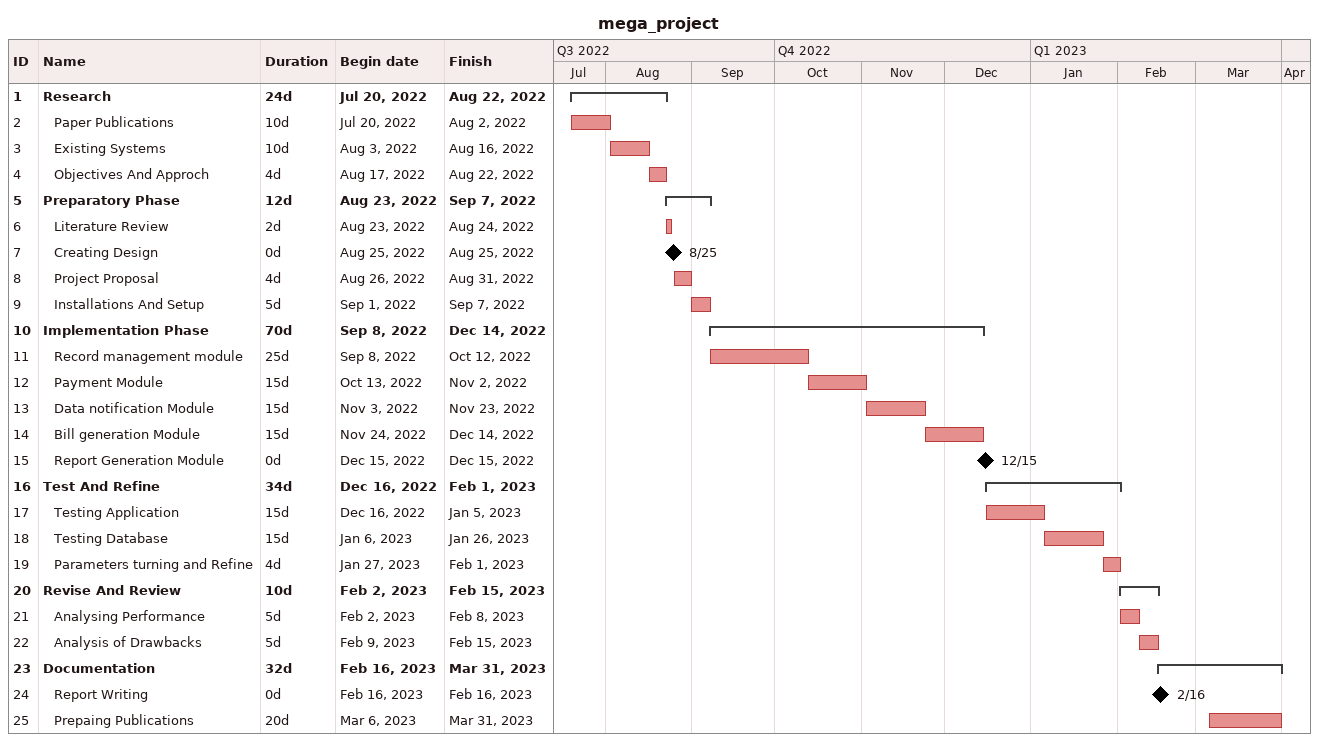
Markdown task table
mega_project

| ID | Level | Task | Duration | Start | Finish |
|---|---|---|---|---|---|
| 1 | 1 | **Research** | 24d | 2022-07-20 | 2022-08-22 |
| 2 | 2 | Paper Publications | 10d | 2022-07-20 | 2022-08-02 |
| 3 | 2 | Existing Systems | 10d | 2022-08-03 | 2022-08-16 |
| 4 | 2 | Objectives And Approch | 4d | 2022-08-17 | 2022-08-22 |
| 5 | 1 | **Preparatory Phase** | 12d | 2022-08-23 | 2022-09-07 |
| 6 | 2 | Literature Review | 2d | 2022-08-23 | 2022-08-24 |
| 7 | 2 | Creating Design | 0d | 2022-08-25 | 2022-08-25 |
| 8 | 2 | Project Proposal | 4d | 2022-08-26 | 2022-08-31 |
| 9 | 2 | Installations And Setup | 5d | 2022-09-01 | 2022-09-07 |
| 10 | 1 | **Implementation Phase** | 70d | 2022-09-08 | 2022-12-14 |
| 11 | 2 | Record management module | 25d | 2022-09-08 | 2022-10-12 |
| 12 | 2 | Payment Module | 15d | 2022-10-13 | 2022-11-02 |
| 13 | 2 | Data notification Module | 15d | 2022-11-03 | 2022-11-23 |
| 14 | 2 | Bill generation Module | 15d | 2022-11-24 | 2022-12-14 |
| 15 | 2 | Report Generation Module | 0d | 2022-12-15 | 2022-12-15 |
| 16 | 1 | **Test And Refine** | 34d | 2022-12-16 | 2023-02-01 |
| 17 | 2 | Testing Application | 15d | 2022-12-16 | 2023-01-05 |
| 18 | 2 | Testing Database | 15d | 2023-01-06 | 2023-01-26 |
| 19 | 2 | Parameters turning and Refine | 4d | 2023-01-27 | 2023-02-01 |
| 20 | 1 | **Revise And Review** | 10d | 2023-02-02 | 2023-02-15 |
| 21 | 2 | Analysing Performance | 5d | 2023-02-02 | 2023-02-08 |
| 22 | 2 | Analysis of Drawbacks | 5d | 2023-02-09 | 2023-02-15 |
| 23 | 1 | **Documentation** | 32d | 2023-02-16 | 2023-03-31 |
| 24 | 2 | Report Writing | 0d | 2023-02-16 | 2023-02-16 |
| 25 | 2 | Prepaing Publications | 20d | 2023-03-06 | 2023-03-31 |
